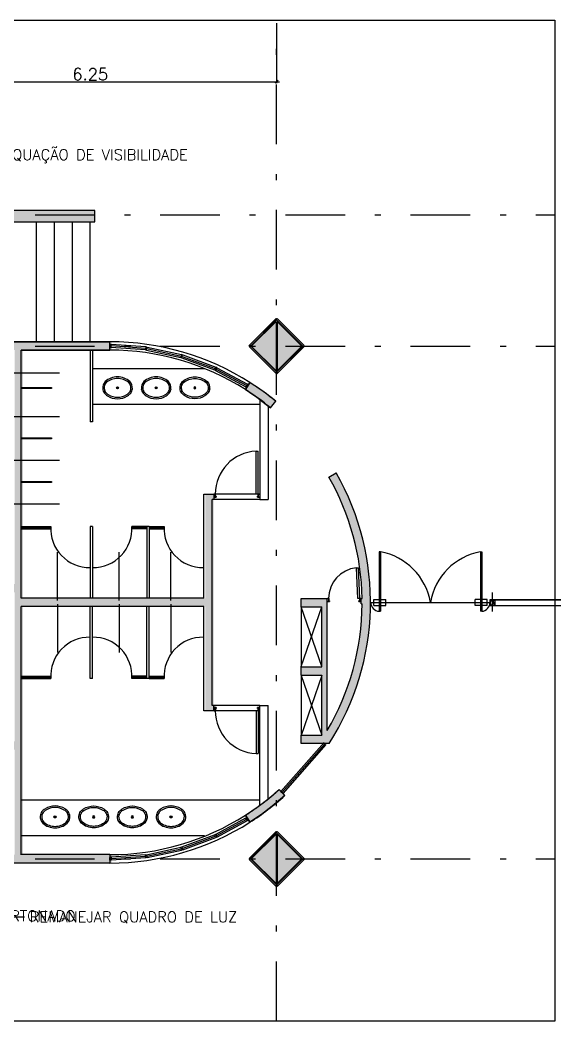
# Model space of a CAD drawing. Header units: millimetres. Extents: x 182 to 575, y -105 to 95.
# Drawn here: x 339.49 to 348.56, y -54.97 to -38.19 of the extents above; entities that cross this region are included whole.
import ezdxf
from ezdxf import colors
from ezdxf.entities.mleader import LeaderData, LeaderLine
from ezdxf.math import Vec2, Vec3

# ---------------------------------------------------------------- set-up
doc = ezdxf.new("R2010")
doc.units = ezdxf.units.MM
doc.header["$MEASUREMENT"] = 0
doc.linetypes.add('DASHDOT', pattern=[1, 0.5, -0.25, 0, -0.25])
for name, color, linetype in [('base', 253, 'Continuous'), ('construir', 10, 'Continuous'), ('Cota Nivel', 1, 'Continuous'), ('EIXOS', 31, 'DASHDOT'), ('EIXOS_PERFIL', 181, 'DASHDOT'), ('FORRO', 253, 'Continuous'), ('LAY_1', 1, 'Continuous'), ('SAN', 1, 'Continuous'), ('SANFINAL', 7, 'Continuous'), ('XR_BL2_AND_MON-REV15$0$MARMORE', 7, 'Continuous')]:
    doc.layers.add(name, color=color, linetype=linetype)
doc.styles.add('SIMPLEX', font='simplex', dxfattribs={"height": 0.2})
doc.styles.get("Standard").update_dxf_attribs({"font": 'romans.shx'})
doc.dimstyles.new('SA-25', dxfattribs={"dimtxt": 0.05, "dimasz": 0.05, "dimexe": 0.025, "dimexo": 0.05, "dimgap": 0.025, "dimtad": 1, "dimzin": 4, "dimdsep": 46, "dimtxsty": 'SIMPLEX', "dimblk": 'OBLIQUE', "dimcen": 0.025, "dimdle": 0.05, "dimclrt": 2, "dimaunit": 1, "dimadec": 3, "dimazin": 0, "dimtfac": 1, "dimtofl": 0, "dimtmove": 0, "dimatfit": 3, "dimldrblk": 'OPEN30', "dimfxl": 1, "dimtolj": 1, "dimtzin": 0, "dimarcsym": 0})

# ---------------------------------------------------------------- blocks, each defined once
blk = doc.blocks.new('XR_BL2_AND_MON-REV15$0$PILAR_60X60_JUNTA')
at = {"layer": 'base'}
for points in [[(-0.414, 0.01), (0, 0.424), (0.414, 0.01)], [(-0.414, -0.01), (0, -0.424), (0.414, -0.01)]]:
    blk.add_hatch(color=256, dxfattribs=at).paths.add_polyline_path(points)
at = {"layer": 'base', "linetype": 'ByBlock'}
for points in [[(-0.414, 0.01), (0, 0.424), (0.414, 0.01)], [(-0.414, -0.01), (0, -0.424), (0.414, -0.01)]]:
    blk.add_lwpolyline(points, close=True, dxfattribs=at)
at = {"layer": 'base'}
blk.add_point((0, 0), dxfattribs=at)
blk = doc.blocks.new('XR_BL2_AND_MON-REV15$0$P_M')
at = {"layer": 'XR_BL2_AND_MON-REV15$0$MARMORE'}
for p, q in [((-0.007, 0.035), (-0.46, -0.417)), ((0.007, 0.021), (-0.445, -0.431)), ((0.007, 0.021), (-0.007, 0.035)), ((0, 0.028), (0.007, 0.035)), ((0.438, -0.424), (0, 0.014)), ((-0.453, -0.424), (-0.46, -0.417)), ((-0.453, -0.424), (-0.46, -0.431)), ((-0.46, -0.431), (-0.007, -0.884)), ((-0.453, -0.424), (-0.445, -0.431)), ((-0.438, -0.424), (0, -0.863)), ((-0.007, -0.87), (0.445, -0.417)), ((0.445, -0.417), (0.46, -0.431)), ((0.453, -0.424), (0.46, -0.417)), ((-0.007, -0.87), (0.007, -0.884)), ((0, -0.877), (-0.007, -0.884))]:
    blk.add_line(p, q, dxfattribs=at)
for points in [[(0.46, -0.417), (0.007, 0.035)], [(0.007, -0.884), (0.46, -0.431)]]:
    blk.add_lwpolyline(points, dxfattribs=at)
blk = doc.blocks.new('PERFIL_UNIT_ALCOA')
at = {"color": 1}
for p, q in [((-34, 19), (-34, 13)), ((-34, 13), (-15, 13)), ((-33, 83), (-32, 83)), ((-33, 76), (-33, 83)), ((-32, 76), (-33, 76)), ((-33, 43), (-32, 43)), ((-33, 36), (-33, 43)), ((-32, 36), (-33, 36)), ((-32, 80), (-32, 79)), ((-31, 80), (-32, 80)), ((-32, 79), (-31, 79)), ((-32, 40), (-32, 39)), ((-31, 40), (-32, 40)), ((-32, 39), (-31, 39)), ((-31, 82), (-31, 80)), ((-31, 79), (-31, 77)), ((-31, 42), (-31, 40)), ((-31, 39), (-31, 37)), ((-15, 19), (-21, 19)), ((-15, 19), (-21, 19)), ((-21, 13), (-15, 13)), ((-19, 19), (-13, 19)), ((-15, 19), (-15, 13)), ((-7, 95), (-9, 95)), ((-7, 95), (-9, 95)), ((-9, 92), (-5, 92)), ((-9, 27), (-5, 27)), ((-7, 24), (-9, 24)), ((-7, 24), (-9, 24)), ((-6, 95), (-8, 97)), ((-7, 96), (-8, 97)), ((-8, 96), (-7, 97)), ((-8, 96), (-7, 97)), ((-8, 96), (-7, 97)), ((-8, 97), (-8, 97)), ((-6, 95), (-8, 97)), ((-7, 96), (-8, 97)), ((-8, 96), (-7, 97)), ((-8, 96), (-7, 97)), ((-8, 96), (-7, 97)), ((-8, 97), (-8, 97)), ((-7, 96), (-8, 96)), ((-8, 96), (-8, 96)), ((-7, 96), (-8, 96)), ((-8, 96), (-8, 96)), ((-6, 24), (-8, 22)), ((-6, 24), (-8, 22)), ((-7, 23), (-8, 22)), ((-7, 23), (-8, 22)), ((-8, 23), (-8, 23)), ((-8, 23), (-7, 22)), ((-8, 23), (-7, 22)), ((-7, 23), (-8, 22)), ((-7, 23), (-8, 22)), ((-8, 23), (-8, 23)), ((-8, 23), (-7, 22)), ((-8, 23), (-7, 22)), ((-8, 22), (-7, 22)), ((-8, 22), (-8, 22)), ((-8, 22), (-7, 22)), ((-8, 22), (-8, 22)), ((-5, 95), (-7, 97)), ((-5, 95), (-7, 97)), ((-7, 95), (-4, 97)), ((-7, 95), (-5, 97)), ((-7, 95), (-5, 97)), ((-7, 96), (-6, 97)), ((-7, 96), (-6, 97)), ((-5, 95), (-7, 97)), ((-5, 95), (-7, 97)), ((-7, 95), (-4, 97)), ((-7, 95), (-5, 97)), ((-7, 95), (-5, 97)), ((-7, 96), (-6, 97)), ((-7, 96), (-6, 97)), ((-7, 95), (-7, 96)), ((-7, 95), (-7, 96)), ((-6, 95), (-7, 96)), ((-6, 95), (-7, 96)), ((-4, 95), (-7, 95)), ((-4, 95), (-7, 95)), ((-6, 95), (-7, 95)), ((-6, 95), (-7, 95)), ((-4, 24), (-7, 24)), ((-7, 24), (-7, 23)), ((-4, 24), (-7, 24)), ((-7, 24), (-7, 23)), ((-5, 24), (-7, 22)), ((-5, 24), (-7, 22)), ((-6, 24), (-7, 23)), ((-6, 24), (-7, 23)), ((-7, 24), (-4, 22)), ((-5, 24), (-7, 22)), ((-5, 24), (-7, 22)), ((-6, 24), (-7, 23)), ((-6, 24), (-7, 23)), ((-7, 24), (-4, 22)), ((-7, 23), (-5, 22)), ((-7, 23), (-5, 22)), ((-7, 23), (-6, 22)), ((-7, 23), (-6, 22)), ((-7, 23), (-5, 22)), ((-7, 23), (-5, 22)), ((-7, 23), (-6, 22)), ((-7, 23), (-6, 22)), ((-4, 95), (-6, 97)), ((-4, 95), (-6, 97)), ((-4, 95), (-6, 97)), ((-6, 95), (-4, 97)), ((-6, 95), (-4, 97)), ((-4, 95), (-6, 97)), ((-4, 95), (-6, 97)), ((-4, 95), (-6, 97)), ((-6, 95), (-4, 97)), ((-6, 95), (-4, 97)), ((-4, 24), (-6, 22)), ((-4, 24), (-6, 22)), ((-6, 24), (-4, 22)), ((-6, 24), (-4, 22)), ((-4, 24), (-6, 22)), ((-4, 24), (-6, 22)), ((-6, 24), (-4, 22)), ((-6, 24), (-4, 22)), ((-4, 23), (-6, 22)), ((-4, 23), (-6, 22)), ((-3, 96), (-5, 97)), ((-4, 96), (-5, 97)), ((-5, 95), (-3, 97)), ((-5, 95), (-3, 97)), ((-3, 96), (-5, 97)), ((-4, 96), (-5, 97)), ((-5, 95), (-3, 97)), ((-5, 95), (-3, 97)), ((-5, 92), (-1, 92)), ((-5, 27), (-1, 27)), ((-5, 24), (-3, 22)), ((-5, 24), (-3, 22)), ((-5, 24), (-3, 22)), ((-5, 24), (-3, 22)), ((-3, 23), (-5, 22)), ((-4, 23), (-5, 22)), ((-3, 23), (-5, 22)), ((-4, 23), (-5, 22)), ((-3, 96), (-4, 97)), ((-3, 96), (-4, 97)), ((-3, 96), (-4, 97)), ((-3, 96), (-4, 97)), ((-4, 96), (-4, 95)), ((-4, 96), (-4, 95)), ((-4, 96), (-3, 96)), ((-4, 96), (-3, 96)), ((-4, 95), (-4, 95)), ((-4, 95), (-4, 95)), ((-2, 95), (-4, 95)), ((-4, 95), (-4, 95)), ((-4, 95), (-4, 95)), ((-2, 95), (-4, 95)), ((-4, 23), (-4, 24)), ((-4, 23), (-4, 24)), ((-4, 24), (-4, 24)), ((-4, 24), (-4, 23)), ((-2, 24), (-4, 24)), ((-4, 24), (-4, 24)), ((-4, 24), (-4, 23)), ((-2, 24), (-4, 24)), ((-3, 23), (-4, 22)), ((-3, 23), (-4, 22)), ((-4, 23), (-3, 22)), ((-3, 23), (-4, 22)), ((-3, 23), (-4, 22)), ((-4, 23), (-3, 22)), ((0, 19), (-4, 4)), ((-4, 13), (-4, 3)), ((-4, 8), (-4, 4)), ((-3, 97), (-3, 97)), ((-3, 96), (-3, 97)), ((-3, 97), (-3, 97)), ((-3, 96), (-3, 97)), ((-3, 96), (-3, 96)), ((-3, 96), (-3, 96)), ((-3, 23), (-3, 22)), ((-3, 23), (-3, 22)), ((-3, 22), (-3, 22)), ((-3, 22), (-3, 22)), ((-3, 22), (-3, 22)), ((-3, 22), (-3, 22)), ((10, 19), (0, 19)), ((18, 27), (9, 27)), ((9, 27), (9, 27)), ((9, 27), (9, 27)), ((9, 27), (9, 26)), ((9, 26), (9, 26)), ((9, 25), (9, 25)), ((9, 25), (9, 24)), ((9, 24), (9, 24)), ((10, 26), (10, 26)), ((10, 26), (17, 25)), ((17, 25), (10, 25)), ((10, 25), (10, 25)), ((10, 24), (10, 24)), ((10, 24), (12, 24)), ((10, 19), (13, 4)), ((12, 39), (26, 39)), ((12, 24), (12, 23)), ((12, 23), (12, 23)), ((12, 23), (12, 23)), ((12, 23), (12, 23)), ((12, 22), (12, 22)), ((12, 22), (12, 21)), ((12, 21), (12, 21)), ((12, 21), (12, 21)), ((12, 21), (15, 21)), ((15, 43), (13, 43)), ((13, 43), (13, 43)), ((13, 42), (13, 42)), ((13, 42), (13, 40)), ((13, 40), (13, 40)), ((13, 40), (13, 39)), ((13, 39), (13, 39)), ((13, 39), (13, 37)), ((13, 37), (13, 37)), ((13, 36), (13, 36)), ((13, 36), (15, 36)), ((13, 13), (13, 3)), ((13, 8), (13, 4)), ((15, 36), (15, 43)), ((15, 41), (16, 40)), ((15, 38), (15, 41)), ((15, 40), (15, 40)), ((15, 38), (15, 38)), ((15, 38), (16, 38)), ((15, 23), (15, 24)), ((16, 23), (15, 23)), ((15, 23), (15, 23)), ((15, 21), (16, 22)), ((15, 21), (15, 21)), ((15, 21), (15, 21)), ((16, 41), (17, 40)), ((16, 38), (16, 41)), ((16, 40), (16, 40)), ((16, 38), (16, 40)), ((16, 38), (17, 38)), ((16, 38), (16, 38)), ((16, 24), (18, 24)), ((16, 23), (16, 23)), ((16, 22), (16, 22)), ((17, 38), (18, 41)), ((17, 38), (17, 40)), ((17, 40), (17, 40)), ((17, 38), (17, 38)), ((17, 38), (18, 38)), ((17, 25), (17, 25)), ((17, 25), (17, 25)), ((17, 25), (17, 25)), ((17, 25), (17, 25)), ((17, 25), (17, 25)), ((18, 41), (18, 40)), ((18, 38), (19, 41)), ((18, 38), (18, 40)), ((18, 40), (19, 40)), ((18, 38), (18, 38)), ((18, 38), (19, 38)), ((18, 24), (18, 27)), ((18, 27), (18, 27)), ((18, 27), (18, 27)), ((18, 24), (18, 24)), ((18, 24), (18, 24)), ((19, 41), (19, 40)), ((19, 38), (20, 41)), ((19, 40), (19, 40)), ((19, 40), (20, 40)), ((19, 38), (19, 40)), ((19, 38), (20, 38)), ((19, 38), (19, 38)), ((19, 38), (19, 38)), ((20, 41), (20, 40)), ((20, 38), (20, 40)), ((20, 40), (21, 40)), ((20, 38), (21, 38)), ((21, 38), (21, 41)), ((21, 41), (21, 40)), ((21, 38), (21, 40)), ((21, 40), (22, 40)), ((21, 38), (21, 38)), ((21, 38), (22, 38)), ((22, 38), (22, 41)), ((22, 41), (22, 40)), ((22, 38), (22, 40)), ((22, 40), (23, 40)), ((22, 38), (22, 38)), ((22, 38), (23, 38)), ((23, 38), (23, 41)), ((23, 41), (24, 40)), ((23, 38), (24, 40)), ((23, 38), (23, 38)), ((23, 38), (23, 38)), ((24, 40), (24, 40)), ((24, 39), (24, 40)), ((24, 19), (24, 13)), ((31, 13), (24, 13)), ((43, 13), (24, 13)), ((26, 19), (32, 19)), ((26, 19), (45, 19)), ((39, 82), (39, 80)), ((39, 80), (40, 80)), ((39, 79), (39, 77)), ((40, 79), (39, 79)), ((41, 83), (40, 83)), ((40, 80), (40, 79)), ((40, 76), (41, 76)), ((41, 76), (41, 83)), ((43, 19), (43, 13))]:
    blk.add_line(p, q, dxfattribs=at)
for points in [[(-33, 19), (0, 19), (0, 19), (0, 24), (0, 24), (-3, 24, 1), (-3, 23), (-3, 23), (-3, 22), (-8, 22), (-8, 23), (-7, 23, 1), (-7, 24), (-10, 24), (-10, 23, -0.414214), (-12, 21), (-32, 21, -0.414214), (-34, 23), (-34, 96, -0.414214), (-32, 98), (-10, 98), (-10, 98), (-10, 95), (-10, 95, 0.419197), (-10, 95), (-7, 95, 1.022616), (-7, 96), (-8, 96), (-8, 97), (-3, 97), (-3, 96), (-3, 96, 1), (-3, 95), (0, 95), (0, 95), (0, 99), (-35, 99), (-35, 99), (-35, 18, 0.414214), (-35, 17), (-34, 17, 0.414214), (-34, 18), (-34, 19, -0.414214), (-33, 19)], [(40, 97), (14, 97, 0.414214), (12, 95), (12, 91, -0.414214), (10, 89), (-4, 89), (-4, 86), (-5, 86), (-5, 89), (-13, 89, -1.000008), (-13, 91), (-5, 92), (-5, 92), (10, 92), (10, 99, -0.414214), (10, 99), (44, 99, -0.414214), (45, 99), (45, 63, -0.406616), (44, 62), (18, 62, 0.414214), (17, 62), (17, 27, -0.414214), (17, 27), (-5, 27), (-13, 28, -1.000008), (-13, 30), (-5, 30), (-5, 33), (-4, 33), (-4, 30), (13, 30, 0.414214), (15, 32), (15, 65, -0.414214), (15, 65), (40, 65, 0.414214), (42, 67), (42, 95, 0.414214), (40, 97)], [(19, 56), (19, 30), (18, 30, 1), (18, 29), (19, 29), (19, 24), (16, 24, 0.414173), (15, 23), (15, 23), (16, 23, -0.585709), (16, 22), (16, 21, -0.26127), (15, 21), (12, 21, -0.253886), (12, 21), (11, 22, -0.595041), (11, 23), (12, 23), (12, 23, 0.414173), (12, 24), (10, 24, 0.414214), (10, 23), (10, 20, 0.414214), (10, 19), (44, 19, 0.414214), (45, 20), (45, 62, 0.414214), (44, 62), (19, 62, 0.414214), (19, 62), (19, 57), (18, 57, 1), (18, 56), (19, 56)], [(13, 22), (13, 24), (13, 24, -0.414214), (13, 24), (13, 24), (14, 24), (14, 24, -0.414214), (15, 24), (15, 24), (15, 22), (15, 22, -0.414214), (14, 22), (14, 22), (13, 22), (13, 22, -0.414214), (13, 22)], [(20, 22), (19, 22, 0.414214), (18, 22), (18, 21, 0.414214), (19, 21), (43, 21), (43, 61), (20, 61), (20, 23, -0.414214), (20, 22)]]:
    blk.add_lwpolyline(points, format="xyb", dxfattribs=at)
for points in [[(-7, 96), (-8, 96), (-8, 97), (-3, 97), (-3, 96), (-4, 96)], [(-7, 96), (-8, 96), (-8, 97), (-3, 97), (-3, 96), (-4, 96)], [(-7, 23), (-8, 23), (-8, 22), (-3, 22), (-3, 23), (-4, 23)], [(-7, 23), (-8, 23), (-8, 22), (-3, 22), (-3, 23), (-4, 23)]]:
    blk.add_lwpolyline(points, dxfattribs=at)
for centre, radius, start, end in [((-32, 82), 0.869, 0, 90), ((-32, 77), 0.869, 270, 0), ((-32, 42), 0.869, 0, 90), ((-32, 37), 0.869, 270, 0), ((-9, 93), 1.57, 97.3776, 269.717), ((-9, 25), 1.57, 90.283, 262.6224), ((-2, 93), 1.44, 277.4115, 92.3804), ((-2, 25), 1.44, 267.6196, 82.5885), ((9, 27), 0.3, 90.0002, 173.0764), ((10, 26), 0.5, 173.0802, 360), ((10, 25), 0.3, 86.9206, 179.9979), ((10, 24), 0.3, 180, 270), ((12, 24), 0.3, 360, 90), ((12, 23), 0.184, 90, 194.9998), ((12, 21), 0.184, 202.0192, 270), ((16, 24), 0.3, 90, 180), ((15, 21), 0.184, 270, 337.9776), ((16, 23), 0.184, 344.9975, 90), ((17, 25), 0.2, 0, 86.4562), ((17, 25), 0.2, 266.9225, 0), ((18, 27), 0.3, 0, 90), ((18, 24), 0.3, 270, 0), ((40, 82), 0.869, 90, 180), ((40, 77), 0.869, 180, 270)]:
    blk.add_arc(centre, radius, start, end, dxfattribs=at)
at = {"color": 1, "extrusion": (0, 0, -1)}
for centre, major_axis in [((13, 42), (0.573, -0.573)), ((13, 37), (0.573, 0.573))]:
    blk.add_ellipse(centre, major_axis=major_axis, ratio=1, start_param=2.356194, end_param=3.926991, dxfattribs=at)
at = {"color": 1}
for points, knots in [([(25, 39), (25, 39), (25, 39), (25, 39), (25, 39), (25, 39), (25, 39), (25, 39), (25, 39), (24, 39), (24, 39), (24, 39), (24, 39), (24, 39), (24, 39), (24, 39), (24, 39), (24, 39), (24, 39), (24, 39), (24, 39), (24, 39), (24, 39), (24, 39), (24, 39), (24, 39), (24, 39), (24, 39), (24, 38), (23, 38), (23, 38), (23, 38), (23, 38), (23, 38)], [0, 0, 0, 0, 0.051439, 0.072585, 0.094945, 0.148925, 0.177318, 0.208117, 0.229263, 0.263962, 0.286322, 0.316684, 0.341831, 0.370224, 0.385176, 0.410323, 0.432683, 0.466448, 0.484229, 0.519793, 0.54494, 0.583668, 0.608815, 0.635405, 0.653187, 0.684808, 0.766724, 0.798345, 0.829966, 0.855113, 0.870066, 0.927124, 1, 1, 1, 1]), ([(25, 39), (25, 39), (25, 40), (25, 40), (25, 40), (25, 40), (24, 40), (25, 40), (24, 40), (24, 40), (24, 40), (24, 40), (24, 40), (24, 40), (24, 40), (24, 40), (24, 40), (24, 40), (24, 40), (24, 40), (24, 40), (24, 40), (24, 40), (24, 40), (24, 40)], [0, 0, 0, 0, 0.07678, 0.102261, 0.156401, 0.18506, 0.227914, 0.244954, 0.311716, 0.342019, 0.377118, 0.407421, 0.432902, 0.525013, 0.566753, 0.587018, 0.625497, 0.657854, 0.688156, 0.805193, 0.825457, 0.896684, 0.922166, 1, 1, 1, 1])]:
    blk.add_open_spline(points, degree=3, knots=knots, dxfattribs=at)
at = {"layer": 'EIXOS_PERFIL', "linetype": 'ByBlock', "ltscale": 0.1}
blk.add_line((5, 207), (5, -115), dxfattribs=at)
blk = doc.blocks.new('Cuba01_pl')
at = {"layer": 'SAN'}
for radius in [0.018, 0.013]:
    blk.add_circle((0, 0), radius, dxfattribs=at)
at = {"layer": 'SANFINAL'}
for centre, radius, start, end in [((-0.002, -0.124), 0.307, 89.5504, 122.7375), ((0.002, -0.124), 0.307, 57.2625, 90.4496), ((-0.097, 0.001), 0.152, 174.4524, 224.3819), ((-0.091, -0.004), 0.159, 144.5232, 173.1767), ((-0.091, -0.004), 0.134, 144.8047, 173.0573), ((-0.097, 0.001), 0.127, 174.578, 224.0021), ((-0.071, -0.03), 0.191, 120.725, 141.4841), ((-0.071, -0.03), 0.166, 120.5755, 141.2533), ((-0.002, -0.124), 0.282, 89.5504, 122.828), ((0.002, -0.124), 0.282, 57.172, 90.4496), ((0.071, -0.03), 0.166, 38.7467, 59.4245), ((0.071, -0.03), 0.191, 38.5159, 59.275), ((0.097, 0.001), 0.127, 315.9979, 5.422), ((0.091, -0.004), 0.134, 6.9427, 35.1953), ((0.097, 0.001), 0.152, 315.6181, 5.5476), ((0.091, -0.004), 0.159, 6.8233, 35.4768), ((-0.002, 0.123), 0.306, 228.3244, 270.4838), ((-0.002, 0.123), 0.281, 228.5041, 270.4838), ((0.002, 0.123), 0.281, 269.5162, 311.4959), ((0.002, 0.123), 0.306, 269.5162, 311.6756)]:
    blk.add_arc(centre, radius, start, end, dxfattribs=at)
blk = doc.blocks.new('_Oblique')
at = {"color": 0, "linetype": 'ByBlock', "lineweight": -2}
blk.add_line((-0.5, -0.5), (0.5, 0.5), dxfattribs=at)
blk = doc.blocks.new('*D138')
at = {"layer": 'Cota Nivel', "color": 0, "lineweight": -2, "transparency": 16777216}
for p, q in [((337.541, -38.237), (337.541, -39.246)), ((343.791, -38.237), (343.791, -39.246)), ((337.491, -39.221), (343.841, -39.221))]:
    blk.add_line(p, q, dxfattribs=at)
at = {"layer": 'Defpoints', "color": 0, "transparency": 16777216}
for p in [(337.541, -38.187), (343.791, -38.187), (343.791, -39.221)]:
    blk.add_point(p, dxfattribs=at)
at = {"layer": 'Cota Nivel', "color": 0, "lineweight": -2, "transparency": 16777216, "xscale": 0.05, "yscale": 0.05, "zscale": 0.05, "rotation": 180}
blk.add_blockref('_Oblique', (337.541, -39.221), dxfattribs=at)
at = {"layer": 'Cota Nivel', "color": 0, "lineweight": -2, "transparency": 16777216, "xscale": 0.05, "yscale": 0.05, "zscale": 0.05}
blk.add_blockref('_Oblique', (343.791, -39.221), dxfattribs=at)
at = {"layer": 'Cota Nivel', "color": 2, "transparency": 16777216, "insert": (340.666, -39.096), "char_height": 0.2, "attachment_point": 5, "style": 'SIMPLEX'}
blk.add_mtext('\\A1;6.25', dxfattribs=at)
blk = doc.blocks.new('_Open30')
at = {"color": 0, "linetype": 'ByBlock', "lineweight": -2}
for p, q in [((-1, 0.27), (0, 0)), ((0, 0), (-1, -0.27)), ((0, 0), (-1, 0))]:
    blk.add_line(p, q, dxfattribs=at)

msp = doc.modelspace()

# ---------------------------------------------------------------- hatches: boundary and pattern name
at = {"layer": 'base'}
for points in [[(337.471, -41.378), (337.471, -41.618), (337.611, -41.618), (337.611, -41.568), (340.741, -41.568), (340.741, -41.378)], [(342.596, -47.881), (342.596, -46.134), (342.766, -46.134), (342.766, -46.224), (342.736, -46.224), (342.736, -49.678), (342.766, -49.678), (342.766, -49.768), (342.596, -49.768), (342.596, -48.021), (339.536, -48.021), (339.536, -52.181), (341.024, -52.181), (341.024, -52.321), (339.346, -52.321), (339.346, -52.181), (339.396, -52.181), (339.396, -50.419), (337.636, -50.419), (337.636, -51.922), (337.541, -51.827), (337.446, -51.922), (337.446, -47.641), (338.546, -47.641), (338.546, -47.781), (337.636, -47.781), (337.636, -50.279), (339.396, -50.279), (339.396, -47.781), (339.346, -47.781), (339.346, -47.641), (339.396, -47.641), (339.396, -43.721), (337.895, -43.721), (337.965, -43.651), (337.895, -43.581), (341.024, -43.581), (341.024, -43.721), (339.536, -43.721), (339.536, -47.881)], [(343.689, -44.688), (343.778, -44.579), (343.723, -44.535), (343.584, -44.429), (343.458, -44.34), (343.343, -44.265), (343.269, -44.383), (343.338, -44.428), (343.46, -44.512), (343.568, -44.592), (343.667, -44.67)], [(344.201, -47.886), (344.201, -48.026), (344.551, -48.026), (344.551, -49.031), (344.201, -49.031), (344.201, -49.171), (344.551, -49.171), (344.551, -50.176), (344.201, -50.176), (344.201, -50.316), (344.671, -50.316, 0.279882), (344.789, -45.78), (344.668, -45.85, -0.126767), (345.226, -47.886), (345.211, -47.886), (345.211, -47.976), (345.226, -47.976, -0.132406), (344.641, -50.098), (344.641, -47.886)], [(343.268, -51.518), (343.48, -51.374), (343.645, -51.248), (343.776, -51.138), (343.833, -51.086), (343.928, -51.19), (343.719, -51.368), (343.536, -51.507), (343.343, -51.636)]]:
    msp.add_hatch(color=256, dxfattribs=at).paths.add_polyline_path(points)

# ---------------------------------------------------------------- linework, layer by layer
for p, q in [((340.741, -41.378, 195.166), (337.471, -41.378, 195.166)), ((340.741, -41.568, 195.166), (340.741, -41.378, 195.166)), ((337.611, -41.568, 195.166), (340.741, -41.568, 195.166)), ((339.766, -43.583), (339.766, -41.568)), ((339.766, -43.578, 195.166), (339.766, -41.578, 195.166)), ((340.066, -43.583), (340.066, -41.568)), ((340.366, -43.583), (340.366, -41.568)), ((340.666, -43.583), (340.666, -41.568)), ((337.895, -43.581, 195.166), (340.996, -43.581, 195.166)), ((337.895, -43.583, 195.166), (340.969, -43.583, 195.166)), ((340.996, -43.583, 195.166), (337.895, -43.583, 195.166)), ((340.995, -43.721, 292.749), (340.995, -43.581, 292.749)), ((341.595, -43.668, 195.201), (341.017, -43.627, 191.941)), ((339.509, -47.881, 195.166), (339.509, -43.721, 195.166)), ((339.509, -43.721, 195.166), (340.996, -43.721, 195.166)), ((339.509, -47.883, 195.166), (339.509, -43.723, 195.166)), ((339.509, -43.723, 195.166), (340.969, -43.723, 195.166)), ((340.996, -43.723, 195.166), (339.509, -43.723, 195.166)), ((339.509, -47.883, 195.166), (339.509, -43.723, 195.166)), ((340.664, -43.726, -73.847), (340.664, -44.926, -73.847)), ((340.704, -43.726, -73.847), (340.704, -44.926, -73.847)), ((341.591, -43.717, 195.201), (341.013, -43.677, 191.941)), ((341.593, -43.692, 195.201), (341.015, -43.652, 191.941)), ((341.607, -43.72, 195.201), (342.183, -43.845, 195.219)), ((341.613, -43.695, 195.201), (342.189, -43.821, 195.219)), ((341.618, -43.671, 195.201), (342.194, -43.796, 195.219)), ((342.217, -43.802, 195.219), (342.769, -44.007, 195.219)), ((342.199, -43.849, 195.219), (342.752, -44.054, 195.219)), ((342.208, -43.826, 195.219), (342.761, -44.03, 195.219)), ((342.58, -44.034, 99.919), (340.704, -44.034, 99.919)), ((342.767, -44.061, 195.219), (343.277, -44.336, 195.219)), ((342.779, -44.039, 195.219), (343.289, -44.314, 195.219)), ((342.791, -44.017, 195.219), (343.301, -44.292, 195.219)), ((343.268, -44.384, 195.166), (343.343, -44.265, 195.273)), ((343.509, -44.634, 99.919), (340.704, -44.634, 99.919)), ((343.509, -44.547), (343.509, -46.224, 195.166)), ((343.689, -44.688, 195.166), (343.778, -44.58, 195.166)), ((343.649, -44.655), (343.649, -46.224, 195.166)), ((340.704, -44.926, -73.847), (340.664, -44.926, -73.847)), ((343.446, -46.134, 195.166), (343.446, -45.415, 195.166)), ((343.446, -45.415, 195.166), (343.481, -45.415, 195.166)), ((343.481, -46.134, 195.166), (343.481, -45.415, 195.166)), ((344.668, -45.85, 195.166), (344.789, -45.78, 195.166)), ((342.569, -46.134, 195.166), (342.739, -46.134, 195.166)), ((342.569, -47.881, 195.166), (342.569, -46.134, 195.166)), ((343.509, -46.134, 195.166), (342.739, -46.134, 195.166)), ((342.739, -46.134, 195.166), (342.739, -46.224, 195.166)), ((343.481, -46.134, 195.166), (343.446, -46.134, 195.166)), ((342.709, -49.678, 195.166), (342.709, -46.224, 195.166)), ((342.739, -46.224, 195.166), (342.709, -46.224, 195.166)), ((343.509, -46.224, 195.166), (342.739, -46.224, 195.166)), ((343.509, -46.224, 195.166), (343.649, -46.224, 195.166)), ((339.514, -46.676, -165.12), (340.004, -46.676, -178.055)), ((339.514, -46.696, -165.12), (340.003, -46.696, -178.031)), ((339.514, -46.716, -165.12), (340.003, -46.716, -178.023)), ((340.664, -46.676, -73.847), (340.664, -47.876, -73.847)), ((340.704, -46.676, -73.847), (340.664, -46.676, -73.847)), ((340.704, -46.676, -73.847), (340.704, -47.876, -73.847)), ((341.614, -46.676, -73.847), (341.362, -46.676, -80.473)), ((341.614, -46.696, -73.847), (341.363, -46.696, -80.448)), ((341.614, -46.716, -73.847), (341.364, -46.716, -80.44)), ((341.614, -46.676, -73.847), (341.614, -47.876, -73.847)), ((341.654, -46.676, -73.847), (341.614, -46.676, -73.847)), ((341.654, -46.676, -73.847), (341.654, -47.876, -73.847)), ((341.654, -46.676, -73.847), (341.905, -46.676, -80.473)), ((341.654, -46.696, -73.847), (341.904, -46.696, -80.448)), ((341.654, -46.716, -73.847), (341.904, -46.716, -80.44)), ((345.511, -47.101, -97.583), (345.511, -48.101, -97.583)), ((345.531, -47.101, -97.583), (345.511, -47.101, -97.583)), ((345.531, -47.101, -97.583), (345.531, -48.101, -97.583)), ((347.211, -47.101, -97.583), (347.211, -48.101, -97.583)), ((347.211, -47.101, -97.583), (347.231, -47.101, -97.583)), ((347.231, -47.101, -97.583), (347.231, -48.101, -97.583)), ((342.569, -47.881, 195.166), (339.509, -47.881, 195.166)), ((344.201, -48.026, 195.166), (344.201, -47.886, 195.166)), ((344.201, -47.886, 195.166), (344.641, -47.886, 195.166)), ((344.641, -50.098, 195.166), (344.641, -47.886, 195.166)), ((345.211, -47.976, 195.166), (345.211, -47.886, 195.166)), ((345.211, -47.886, 195.166), (345.226, -47.886, 195.166)), ((345.211, -47.976, 195.166), (345.226, -47.976, 195.166)), ((345.353, -47.951, 195.166), (347.373, -47.951, 195.166)), ((345.421, -48.001, -97.583), (345.421, -47.901, -97.583)), ((345.421, -47.901, -97.583), (345.621, -47.901, -97.583)), ((345.621, -48.001, -97.583), (345.621, -47.901, -97.583)), ((347.321, -47.901, -97.583), (347.121, -47.901, -97.583)), ((347.121, -48.001, -97.583), (347.121, -47.901, -97.583)), ((347.321, -48.001, -97.583), (347.321, -47.901, -97.583)), ((347.371, -47.901, 384.336), (348.561, -47.901)), ((347.371, -48.001, -97.583), (347.371, -47.901, -97.583)), ((347.371, -47.911, 419.076), (348.561, -47.911)), ((342.569, -48.021, 195.166), (339.509, -48.021, 195.166)), ((339.509, -52.181, 195.166), (339.509, -48.021, 195.166)), ((339.509, -52.183, 195.166), (339.509, -48.023, 195.166)), ((339.509, -52.183, 195.166), (339.509, -48.023, 195.166)), ((340.664, -49.226, -73.847), (340.664, -48.026, -73.847)), ((340.704, -49.226, -73.847), (340.704, -48.026, -73.847)), ((341.614, -49.226, -73.847), (341.614, -48.026, -73.847)), ((341.654, -49.226, -73.847), (341.654, -48.026, -73.847)), ((342.569, -49.768, 195.166), (342.569, -48.021, 195.166)), ((344.201, -48.021, 195.166), (344.201, -49.026, 195.166)), ((344.201, -49.026), (344.551, -48.026)), ((344.551, -49.026, 195.166), (344.201, -48.026, 195.166)), ((344.201, -48.026, 195.166), (344.551, -48.026, 195.166)), ((344.551, -49.031, 195.166), (344.551, -48.026, 195.166)), ((345.421, -48.001, -97.583), (345.621, -48.001, -97.583)), ((345.511, -48.101, -97.583), (345.531, -48.101, -97.583)), ((347.321, -48.001, -97.583), (347.121, -48.001, -97.583)), ((347.231, -48.101, -97.583), (347.211, -48.101, -97.583)), ((347.371, -48.001, 384.336), (348.561, -48.001)), ((344.201, -49.171, 195.166), (344.201, -49.031, 195.166)), ((344.201, -49.031, 195.166), (344.551, -49.031, 195.166)), ((344.201, -49.171, 195.166), (344.551, -49.171, 195.166)), ((344.551, -50.176, 195.166), (344.551, -49.171, 195.166)), ((339.514, -49.186, -165.12), (340.003, -49.186, -178.023)), ((339.514, -49.206, -165.12), (340.003, -49.206, -178.031)), ((339.514, -49.226, -165.12), (340.004, -49.226, -178.055)), ((340.704, -49.226, -73.847), (340.664, -49.226, -73.847)), ((341.614, -49.226, -73.847), (341.362, -49.226, -80.473)), ((341.614, -49.206, -73.847), (341.363, -49.206, -80.448)), ((341.614, -49.186, -73.847), (341.364, -49.186, -80.44)), ((341.654, -49.226, -73.847), (341.614, -49.226, -73.847)), ((341.654, -49.186, -73.847), (341.904, -49.186, -80.44)), ((341.654, -49.206, -73.847), (341.904, -49.206, -80.448)), ((341.654, -49.226, -73.847), (341.905, -49.226, -80.473)), ((344.201, -49.176), (344.551, -50.176)), ((344.551, -49.176), (344.201, -50.181, 195.166)), ((344.201, -49.176, 195.166), (344.201, -50.181, 195.166)), ((342.739, -49.768, 195.166), (342.569, -49.768, 195.166)), ((342.739, -49.678, 195.166), (342.709, -49.678, 195.166)), ((342.739, -49.768, 195.166), (342.739, -49.678, 195.166)), ((343.509, -49.678, 0), (342.739, -49.678, 0)), ((343.509, -49.768, 0), (342.739, -49.768, 0)), ((343.446, -49.768, 0), (343.446, -50.487, 0)), ((343.481, -49.768, 0), (343.446, -49.768, 0)), ((343.481, -49.768, 0), (343.481, -50.487, 0)), ((343.509, -51.351), (343.509, -49.678)), ((343.509, -49.678), (343.649, -49.678)), ((343.649, -51.244), (343.649, -49.678)), ((344.201, -50.316, 195.166), (344.201, -50.176, 195.166)), ((344.201, -50.176, 195.166), (344.551, -50.176, 195.166)), ((343.862, -51.121, 195.166), (344.588, -50.299, 195.166)), ((343.881, -51.138, 195.166), (344.607, -50.316, 195.166)), ((343.9, -51.154, 195.166), (344.625, -50.332, 195.166)), ((344.671, -50.316, 195.166), (344.201, -50.316, 195.166)), ((343.446, -50.487, 0), (343.481, -50.487, 0)), ((343.509, -51.268, 99.919), (339.509, -51.268, 99.919)), ((343.268, -51.518, -94.358), (343.343, -51.636, -94.251)), ((343.268, -51.518, 195.166), (343.343, -51.636, 195.273)), ((342.767, -51.841, 195.219), (343.277, -51.566, 195.219)), ((342.779, -51.863, 195.219), (343.289, -51.588, 195.219)), ((342.791, -51.885, 195.219), (343.301, -51.61, 195.219)), ((342.199, -52.052, 195.219), (342.752, -51.848, 195.219)), ((342.58, -51.868, 99.919), (339.509, -51.868, 99.919)), ((342.58, -51.868, 99.919), (340.704, -51.868, 99.919)), ((342.208, -52.076, 195.219), (342.761, -51.871, 195.219)), ((342.217, -52.099, 195.219), (342.769, -51.895, 195.219)), ((340.995, -52.181, 195.166), (339.509, -52.181, 195.166)), ((340.995, -52.181, 292.749), (340.995, -52.321, 292.749)), ((341.591, -52.184, 195.201), (341.013, -52.225, 191.941)), ((341.607, -52.182, 195.201), (342.183, -52.057, 195.219)), ((341.613, -52.207, 195.201), (342.189, -52.081, 195.219)), ((341.618, -52.231, 195.201), (342.194, -52.106, 195.219)), ((340.995, -52.321, 195.166), (339.319, -52.321, 195.166)), ((341.593, -52.209, 195.201), (341.015, -52.25, 191.941)), ((341.595, -52.234, 195.201), (341.017, -52.275, 191.941))]:
    msp.add_line(p, q, dxfattribs=at)
for points in [[(348.455, -54.97), (301.939, -54.97), (301.939, -38.187), (348.455, -38.187)], [(337.471, -41.378), (337.471, -41.618), (337.611, -41.618), (337.611, -41.568), (340.741, -41.568), (340.741, -41.378)], [(340.995, -43.676), (341.015, -43.676), (341.015, -43.626), (340.995, -43.626)], [(340.995, -43.676), (341.015, -43.676), (341.015, -43.626), (340.995, -43.626)], [(341.59, -43.717), (341.609, -43.72), (341.616, -43.67), (341.596, -43.668)], [(342.182, -43.845), (342.201, -43.85), (342.215, -43.802), (342.195, -43.796)], [(342.75, -44.053), (342.769, -44.061), (342.789, -44.016), (342.771, -44.008)], [(343.689, -44.688), (343.778, -44.579), (343.723, -44.535), (343.584, -44.429), (343.458, -44.34), (343.343, -44.265), (343.269, -44.383), (343.338, -44.428), (343.46, -44.512), (343.568, -44.592), (343.667, -44.67)], [(343.276, -44.335), (343.293, -44.346), (343.319, -44.303), (343.302, -44.293)], [(343.276, -44.335), (343.293, -44.346), (343.319, -44.303), (343.302, -44.293)], [(340.014, -44.366), (339.514, -44.366), (339.514, -44.346), (340.014, -44.346)], [(340.014, -45.211), (339.514, -45.211), (339.514, -45.191), (340.014, -45.191)], [(340.014, -45.943), (339.514, -45.943), (339.514, -45.923), (340.014, -45.923)], [(345.183, -47.887), (345.153, -47.888), (345.129, -47.374), (345.159, -47.373)], [(343.268, -51.518), (343.48, -51.374), (343.645, -51.248), (343.776, -51.138), (343.833, -51.086), (343.928, -51.19), (343.719, -51.368), (343.536, -51.507), (343.343, -51.636)], [(343.276, -51.567), (343.293, -51.556), (343.319, -51.598), (343.302, -51.609)], [(343.276, -51.567), (343.293, -51.556), (343.319, -51.598), (343.302, -51.609)], [(342.75, -51.848), (342.769, -51.84), (342.789, -51.886), (342.771, -51.894)], [(341.59, -52.185), (341.609, -52.182), (341.616, -52.231), (341.596, -52.234)], [(342.182, -52.057), (342.201, -52.052), (342.215, -52.1), (342.195, -52.105)], [(340.995, -52.226), (341.015, -52.226), (341.015, -52.276), (340.995, -52.276)], [(340.995, -52.226), (341.015, -52.226), (341.015, -52.276), (340.995, -52.276)]]:
    msp.add_lwpolyline(points, close=True, dxfattribs=at)
for points in [[(339.339, -44.102), (339.666, -44.102), (340.151, -44.102)], [(339.339, -44.835), (339.666, -44.835), (340.151, -44.835)], [(339.339, -45.567), (339.666, -45.567), (340.151, -45.567)], [(339.339, -46.3), (339.666, -46.3), (340.151, -46.3)], [(340.114, -47.922), (340.114, -47.595), (340.114, -47.11)], [(341.151, -47.922), (341.151, -47.595), (341.151, -47.11)], [(342.016, -47.922), (342.016, -47.595), (342.016, -47.11)], [(340.114, -47.98), (340.114, -48.307), (340.114, -48.792)], [(341.151, -47.98), (341.151, -48.307), (341.151, -48.792)], [(342.016, -47.98), (342.016, -48.307), (342.016, -48.792)]]:
    msp.add_lwpolyline(points, dxfattribs=at)
for points in [[(342.777, -46.187, 0.414214), (342.779, -46.185), (342.779, -46.174, 0.414214), (342.777, -46.172), (342.764, -46.172, -0.414214), (342.764, -46.171), (342.764, -46.136, 0.414214), (342.762, -46.134), (342.745, -46.134, 0.414214), (342.744, -46.136), (342.744, -46.142), (342.744, -46.142), (342.744, -46.136, -0.414214), (342.745, -46.135), (342.762, -46.135, -0.414214), (342.763, -46.136), (342.763, -46.171, 0.414214), (342.764, -46.173), (342.777, -46.173, -0.414214), (342.778, -46.174), (342.778, -46.185, -0.414214), (342.777, -46.186), (342.745, -46.186, -0.414214), (342.744, -46.185), (342.744, -46.179), (342.744, -46.179), (342.744, -46.185, 0.414214), (342.745, -46.187)], [(343.47, -46.187, -0.414214), (343.469, -46.185), (343.469, -46.174, -0.414214), (343.47, -46.172), (343.483, -46.172, 0.414214), (343.484, -46.171), (343.484, -46.136, -0.414214), (343.485, -46.134), (343.502, -46.134, -0.414214), (343.504, -46.136), (343.504, -46.142), (343.503, -46.142), (343.503, -46.136, 0.414214), (343.502, -46.135), (343.485, -46.135, 0.414214), (343.484, -46.136), (343.484, -46.171, -0.414214), (343.483, -46.173), (343.47, -46.173, 0.414214), (343.469, -46.174), (343.469, -46.185, 0.414214), (343.47, -46.186), (343.502, -46.186, 0.414214), (343.503, -46.185), (343.503, -46.179), (343.504, -46.179), (343.504, -46.185, -0.414214), (343.502, -46.187)], [(344.679, -47.939, 0.414214), (344.681, -47.937), (344.681, -47.925, 0.414214), (344.679, -47.924), (344.667, -47.924, -0.414214), (344.666, -47.923), (344.666, -47.887, 0.414214), (344.664, -47.886), (344.647, -47.886, 0.414214), (344.646, -47.887), (344.646, -47.894), (344.647, -47.894), (344.647, -47.887, -0.414214), (344.647, -47.887), (344.664, -47.887, -0.414214), (344.665, -47.887), (344.665, -47.923, 0.414214), (344.667, -47.925), (344.679, -47.925, -0.414214), (344.68, -47.925), (344.68, -47.937, -0.414214), (344.679, -47.938), (344.647, -47.938, -0.414214), (344.647, -47.937), (344.647, -47.931), (344.646, -47.931), (344.646, -47.937, 0.414214), (344.647, -47.939)], [(345.172, -47.939, -0.414214), (345.171, -47.937), (345.171, -47.925, -0.414214), (345.172, -47.924), (345.185, -47.924, 0.414214), (345.186, -47.923), (345.186, -47.887, -0.414214), (345.187, -47.886), (345.204, -47.886, -0.414214), (345.206, -47.887), (345.206, -47.894), (345.205, -47.894), (345.205, -47.887, 0.414214), (345.204, -47.887), (345.187, -47.887, 0.414214), (345.187, -47.887), (345.187, -47.923, -0.414214), (345.185, -47.925), (345.172, -47.925, 0.414214), (345.172, -47.925), (345.172, -47.937, 0.414214), (345.172, -47.938), (345.204, -47.938, 0.414214), (345.205, -47.937), (345.205, -47.931), (345.206, -47.931), (345.206, -47.937, -0.414214), (345.204, -47.939)], [(342.777, -49.715, -0.414214), (342.779, -49.716), (342.779, -49.728, -0.414214), (342.777, -49.73), (342.764, -49.73, 0.414214), (342.764, -49.731), (342.764, -49.766, -0.414214), (342.762, -49.768), (342.745, -49.768, -0.414214), (342.744, -49.766), (342.744, -49.76), (342.744, -49.76), (342.744, -49.766, 0.414214), (342.745, -49.767), (342.762, -49.767, 0.414214), (342.763, -49.766), (342.763, -49.731, -0.414214), (342.764, -49.729), (342.777, -49.729, 0.414214), (342.778, -49.728), (342.778, -49.716, 0.414214), (342.777, -49.716), (342.745, -49.716, 0.414214), (342.744, -49.716), (342.744, -49.723), (342.744, -49.723), (342.744, -49.716, -0.414214), (342.745, -49.715)], [(343.47, -49.715, 0.414214), (343.469, -49.716), (343.469, -49.728, 0.414214), (343.47, -49.73), (343.483, -49.73, -0.414214), (343.484, -49.731), (343.484, -49.766, 0.414214), (343.485, -49.768), (343.502, -49.768, 0.414214), (343.504, -49.766), (343.504, -49.76), (343.503, -49.76), (343.503, -49.766, -0.414214), (343.502, -49.767), (343.485, -49.767, -0.414214), (343.484, -49.766), (343.484, -49.731, 0.414214), (343.483, -49.729), (343.47, -49.729, -0.414214), (343.469, -49.728), (343.469, -49.716, -0.414214), (343.47, -49.716), (343.502, -49.716, -0.414214), (343.503, -49.716), (343.503, -49.723), (343.504, -49.723), (343.504, -49.716, 0.414214), (343.502, -49.715)]]:
    msp.add_lwpolyline(points, format="xyb", close=True, dxfattribs=at)
for centre, radius, start, end in [((340.998, -47.942), 4.361, 57.4621, 90.0345), ((340.995, -47.952), 4.231, 57.4965, 89.999), ((340.957, -48.015), 4.445, 50.6018, 57.5191), ((340.957, -48.015), 4.305, 50.606, 57.5188), ((343.481, -46.134), 0.72, 92.7863, 180), ((340.996, -47.951), 4.37, 327.2355, 29.7794), ((340.996, -47.951), 4.23, 0.8806, 29.7794), ((340.653, -46.716), 0.65, 176.4719, 270.8815), ((340.714, -46.716), 0.65, 269.1185, 3.5281), ((342.554, -46.716), 0.65, 176.4719, 270.8815), ((345.338, -48.132), 1.049, 9.9305, 79.3967), ((347.404, -48.132), 1.049, 100.6033, 170.0695), ((345.175, -47.883), 0.512, 95.1186, 180.315), ((340.996, -47.951), 4.23, 329.4917, 359.6615), ((345.521, -47.951), 0.15, 180, 266.1774), ((347.221, -47.951), 0.15, 273.8226, 0), ((340.653, -49.186), 0.65, 89.1185, 183.5281), ((340.714, -49.186), 0.65, 356.4719, 90.8815), ((342.554, -49.186), 0.65, 89.1185, 183.5281), ((343.481, -49.768), 0.72, 180, 267.2137), ((341.062, -48.043), 4.117, 302.4144, 312.3229), ((328.353, -65.461), 21.125, 42.5001, 42.8803), ((341.062, -48.043), 4.257, 302.4162, 312.335), ((340.995, -47.95), 4.231, 270.001, 302.5035), ((340.998, -47.96), 4.361, 269.9655, 302.5379)]:
    msp.add_arc(centre, radius, start, end, dxfattribs=at)
for p in [(345.521, -47.951, -97.583), (347.221, -47.951, -97.583)]:
    msp.add_point(p, dxfattribs=at)
at = {"layer": 'EIXOS', "linetype": 'DASHDOT', "ltscale": 2}
for p, q in [((343.791, -54.97), (343.791, -38.187)), ((301.939, -41.453), (348.455, -41.453)), ((301.939, -43.653), (348.455, -43.653)), ((301.939, -52.253), (348.455, -52.253))]:
    msp.add_line(p, q, dxfattribs=at)

# ---------------------------------------------------------------- block references
at = {"layer": 'base'}
for name, p, rotation in [('XR_BL2_AND_MON-REV15$0$P_M', (343.367, -43.653), 89.99999999999999), ('XR_BL2_AND_MON-REV15$0$PILAR_60X60_JUNTA', (343.791, -43.653), 89.99999999999999), ('Cuba01_pl', (341.123, -44.354, 99.919), 180), ('Cuba01_pl', (341.771, -44.354, 99.919), 180), ('XR_BL2_AND_MON-REV15$0$P_M', (343.367, -52.253, 195.166), 89.99999999999999), ('XR_BL2_AND_MON-REV15$0$PILAR_60X60_JUNTA', (343.791, -52.253, 195.166), 89.99999999999999)]:
    msp.add_blockref(name, p, dxfattribs=dict(at, rotation=rotation))
at = {"layer": 'base', "xscale": -1, "rotation": 180}
msp.add_blockref('Cuba01_pl', (342.42, -44.354, 99.919), dxfattribs=at)
at = {"layer": 'base', "xscale": -0.001000000000203727, "yscale": 0.001000000000203727, "zscale": 0.0009999999999763531, "rotation": 180}
msp.add_blockref('PERFIL_UNIT_ALCOA', (347.407, -47.898, -97.583), dxfattribs=at)
at = {"layer": 'base'}
for p in [(340.075, -51.548, 99.919), (342.02, -51.548, 99.919)]:
    msp.add_blockref('Cuba01_pl', p, dxfattribs=at)
at = {"layer": 'base', "xscale": -1}
for p in [(340.723, -51.548, 99.919), (341.371, -51.548, 99.919)]:
    msp.add_blockref('Cuba01_pl', p, dxfattribs=at)

# ---------------------------------------------------------------- dimensions: what is measured, and where the dimension line sits
at = {"layer": 'Cota Nivel'}
dim = msp.add_linear_dim(base=(343.791, -39.221), p1=(337.541, -38.187), p2=(343.791, -38.187), dimstyle='SA-25', override={"dimtmove": 1}, dxfattribs=at)
dim.commit()
dim.dimension.update_dxf_attribs({"geometry": '*D138', "text_midpoint": (340.666, -39.096)})

# ---------------------------------------------------------------- leaders
at = {"layer": 'construir'}
ml = msp.add_multileader_mtext('Standard', dxfattribs=at)
ml.set_content('ENCHIMENTO NO PISO PARA ADEQUAÇÃO DE VISIBILIDADE', color=256)
ml.set_leader_properties()
ml.build(insert=Vec2(0, 0))
ml.multileader.update_dxf_attribs({"text_right_attachment_type": 6, "dogleg_length": 0.36, "arrow_head_size": 0.18})
ctx = ml.context
ctx.base_point, ctx.char_height, ctx.arrow_head_size, ctx.landing_gap_size, ctx.plane_origin = Vec3(335.331, -40.475), 0.18, 0.18, 0.09, Vec3(332.709, -42.737)
ctx.right_attachment = 6
notes = []
notes.append((ctx, [(0, (1, 1, 0), (334.971, -40.475), (1, 0), 0.36, [(0, [(332.709, -42.737)], 0, [])])]))
ctx.mtext.insert, ctx.mtext.flow_direction = Vec3(335.421, -40.355), 5
at = {"layer": 'FORRO', "color": 2}
ml = msp.add_multileader_mtext('Standard', dxfattribs=at)
ml.set_content('FORRO GESSO ACARTONADO\\Ph= 3,20m', color=2)
ml.set_leader_properties()
ml.build(insert=Vec2(0, 0))
ml.multileader.update_dxf_attribs({"text_right_attachment_type": 6, "dogleg_length": 0.36, "arrow_head_size": 0.18})
ctx = ml.context
ctx.base_point, ctx.char_height, ctx.arrow_head_size, ctx.landing_gap_size, ctx.plane_origin = Vec3(336.957, -53.225), 0.18, 0.18, 0.09, Vec3(335.489, -52.116)
ctx.right_attachment = 6
notes.append((ctx, [(0, (1, 1, 0), (336.597, -53.225), (1, 0), 0.36, [(0, [(335.375, -51.342)], 0, [])])]))
ctx.mtext.insert, ctx.mtext.width, ctx.mtext.flow_direction = Vec3(337.047, -53.117), 3.77143, 5
at = {"layer": 'LAY_1', "color": 2}
ml = msp.add_multileader_mtext('Standard', dxfattribs=at)
ml.set_content('REMANEJAR QUADRO DE LUZ', color=2)
ml.set_leader_properties()
ml.build(insert=Vec2(0, 0))
ml.multileader.update_dxf_attribs({"text_right_attachment_type": 6, "dogleg_length": 0.36, "arrow_head_size": 0.18})
ctx = ml.context
ctx.base_point, ctx.char_height, ctx.arrow_head_size, ctx.landing_gap_size, ctx.plane_origin = Vec3(339.561, -53.225), 0.18, 0.18, 0.09, Vec3(338.092, -52.116)
ctx.right_attachment = 6
notes.append((ctx, [(0, (1, 1, 0), (339.201, -53.225), (1, 0), 0.36, [(0, [(337.271, -50.487)], 0, [])])]))
ctx.mtext.insert, ctx.mtext.width, ctx.mtext.flow_direction = Vec3(339.651, -53.135), 3.77143, 5
for ctx, leaders in notes:
    for number, flags, end, landing, length, lines in leaders:
        leader = LeaderData()
        leader.index, (leader.has_last_leader_line, leader.has_dogleg_vector, leader.attachment_direction) = number, flags
        leader.last_leader_point, leader.dogleg_vector, leader.dogleg_length = Vec3(end), Vec3(landing), length
        for number, points, colour, breaks in lines:
            line = LeaderLine()
            line.index, line.vertices, line.color, line.breaks = number, Vec3.list(points), colors.encode_raw_color(colour), breaks
            leader.lines.append(line)
        ctx.leaders.append(leader)

doc.saveas('drawing.dxf')
